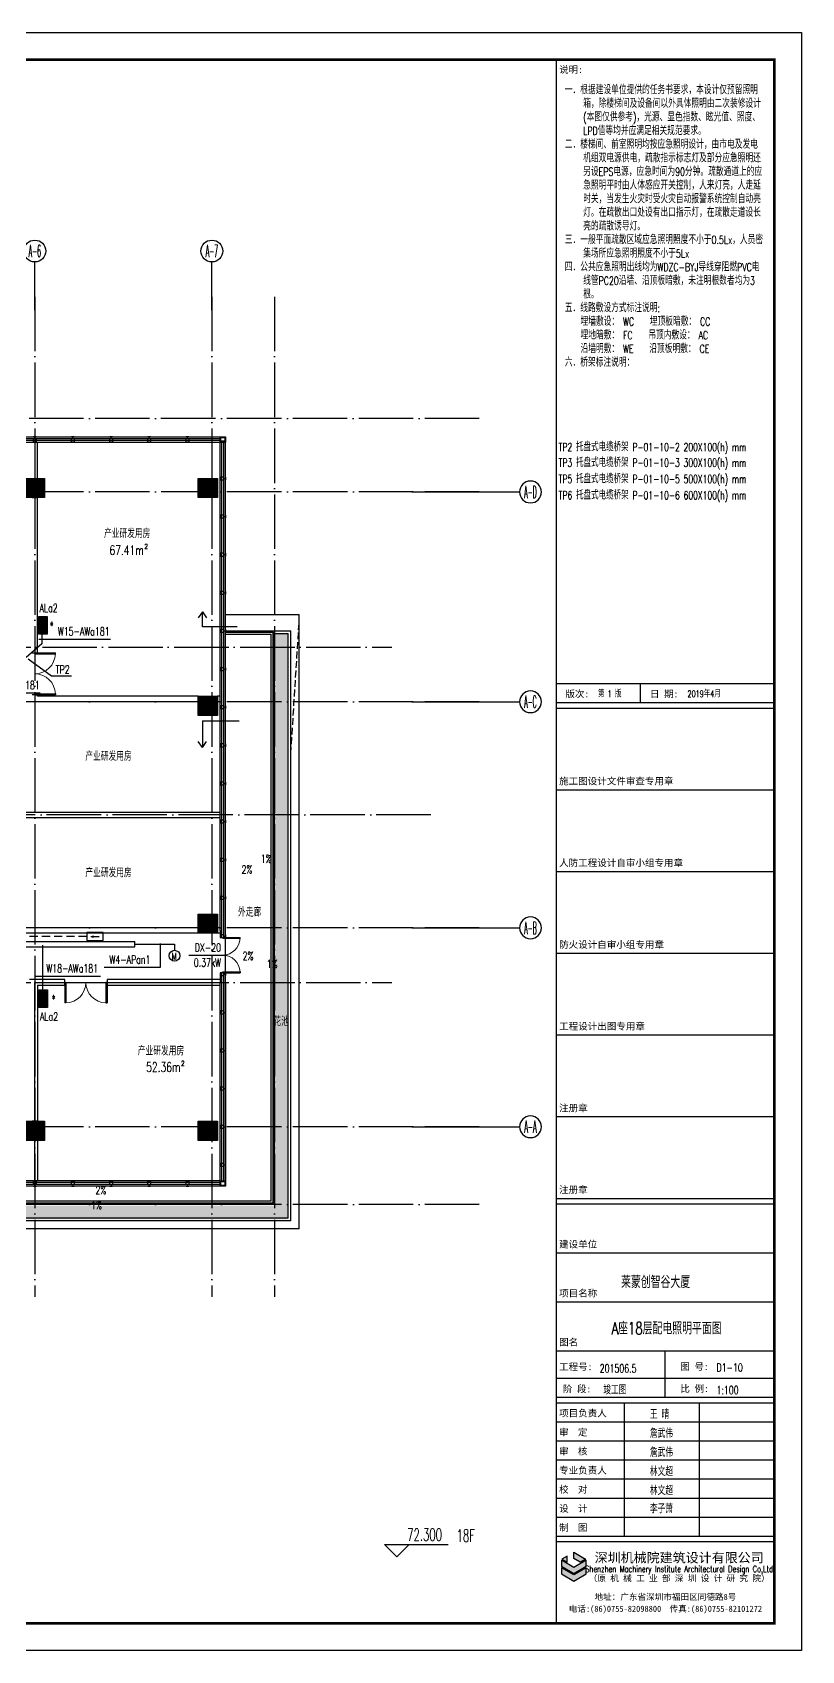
# Model space of a CAD drawing. Extents: x 1980812 to 2226895, y -554123 to 281606.
# Drawn here: x 2036677 to 2064912, y -270160 to -210760 of the extents above; entities that cross this region are included whole.
import ezdxf
from ezdxf.enums import TextEntityAlignment as Align

# ---------------------------------------------------------------- set-up
doc = ezdxf.new("R2010")
doc.units = 0
doc.header["$LTSCALE"] = 1000
doc.header["$MEASUREMENT"] = 0
for name, pattern in [('DASH', [0.35, 0.25, -0.1]), ('DOTE', [2.42, 2, -0.2, 0.02, -0.2]), ('DQXX', [4.5, 3, -1.5])]:
    doc.linetypes.add(name, pattern=pattern)
for name, color, linetype in [('1', 1, 'Continuous'), ('7', 7, 'Continuous'), ('A-FLOR-LAND', 8, 'Continuous'), ('AXIS', 7, 'Continuous'), ('AXIS_TEXT', 7, 'Continuous'), ('COLU', 8, 'Continuous'), ('COLU_HATCH', 8, 'Continuous'), ('CURTWALL', 8, 'Continuous'), ('DIM_ELEV', 8, 'Continuous'), ('DIM_SYMB', 8, 'Continuous'), ('dote', 8, 'DOTE'), ('DQ1', 1, 'Continuous'), ('DQ2', 2, 'Continuous'), ('DQ7', 7, 'Continuous'), ('DQK1', 1, 'Continuous'), ('DQK7', 7, 'Continuous'), ('DQqj', 1, 'Continuous'), ('DQX', 2, 'DQXX'), ('PUB_TEXT', 8, 'Continuous'), ('TK', 1, 'Continuous'), ('WALL', 7, 'Continuous'), ('WINDOW', 8, 'Continuous'), ('幕墙编号', 8, 'Continuous'), ('房间名称', 7, 'Continuous'), ('栏杆', 8, 'Continuous'), ('看线', 8, 'Continuous'), ('窗户分隔', 8, 'Continuous'), ('详细尺寸', 8, 'Continuous'), ('详细尺寸-幕墙', 8, 'Continuous')]:
    doc.layers.add(name, color=color, linetype=linetype)
doc.styles.add('_TCH_AXIS', font='COMPLEX', dxfattribs={"bigfont": 'GBCBIG'})
doc.styles.add('_TCH_DIM', font='SIMPLEX', dxfattribs={"bigfont": 'GBCBIG'})
doc.styles.add('COMPLEX', font='COMPLEX')
doc.styles.add('D8', font='txtw.shx', dxfattribs={"width": 0.7, "bigfont": 'hztxtw.shx'})
doc.styles.add('HEITI', font='simplex.shx', dxfattribs={"width": 0.6, "bigfont": 'hztxt.shx'})
doc.styles.add('HZF', font='ROMANS2', dxfattribs={"width": 0.7, "bigfont": 'HZDF2'})
doc.styles.add('HZTXTW', font='txtw.shx', dxfattribs={"width": 0.6, "bigfont": 'hztxtw.shx'})
doc.styles.add('SONGTI', font='', dxfattribs={"width": 1.1})
doc.styles.get('SONGTI').set_extended_font_data('NSimSun')

# ---------------------------------------------------------------- blocks, each defined once
blk = doc.blocks.new('_AXISO')
blk.add_circle((0, 0), 0.5)
at = {"layer": 'AXIS_TEXT', "style": 'COMPLEX', "width": 1.041667}
blk.add_attdef('A', text='', height=0.56, dxfattribs=at).set_placement((-0.25, -0.28), (0.25, -0.28), align=Align.FIT)
blk = doc.blocks.new('A座塔楼')
at = {"layer": 'AXIS'}
for p, q in [((40100, 29979), (40100, 31745)), ((46600, 29979), (46600, 31745)), ((53944, 23300), (57893, 23300)), ((53944, 15600), (57893, 15600)), ((53944, 7300), (57893, 7300)), ((53944, 0), (57893, 0))]:
    blk.add_line(p, q, dxfattribs=at)
at = {"layer": 'dote'}
for p, q in [((40100, 30469), (40100, -6248)), ((46600, 30469), (46600, -6248)), ((48900, 30469), (48900, -6248)), ((56411, 26000), (-8456, 26000)), ((56413, 23300), (-8454, 23300)), ((56413, 15600), (-8454, 15600)), ((54631, 11450), (37209, 11450)), ((56413, 7300), (-8454, 7300)), ((56413, 0), (-8454, 0)), ((56413, -2850), (-8454, -2850))]:
    blk.add_line(p, q, dxfattribs=at)
at = {"layer": 'AXIS'}
ref = blk.add_blockref('_AXISO', (40100, 32145), dxfattribs=dict(at, xscale=800, yscale=800, zscale=800))
ref.add_attrib('A', 'A-6', dxfattribs={"layer": 'AXIS_TEXT', "height": 452.5, "style": '_TCH_AXIS', "width": 0.344262}).set_placement((39874, 31919), (40326, 31919), align=Align.FIT)
ref = blk.add_blockref('_AXISO', (46600, 32145), dxfattribs=dict(at, xscale=800, yscale=800, zscale=800))
ref.add_attrib('A', 'A-7', dxfattribs={"layer": 'AXIS_TEXT', "height": 452.5, "style": '_TCH_AXIS', "width": 0.344262}).set_placement((46374, 31919), (46826, 31919), align=Align.FIT)
ref = blk.add_blockref('_AXISO', (58293, 23300), dxfattribs=dict(at, xscale=-800, yscale=800, zscale=800))
ref.add_attrib('A', 'A-D', dxfattribs={"layer": 'AXIS_TEXT', "height": 452.5, "style": '_TCH_AXIS', "width": 0.328125}).set_placement((58066, 23074), (58519, 23074), align=Align.FIT)
ref = blk.add_blockref('_AXISO', (58293, 15600), dxfattribs=dict(at, xscale=-800, yscale=800, zscale=800))
ref.add_attrib('A', 'A-C', dxfattribs={"layer": 'AXIS_TEXT', "height": 452.5, "style": '_TCH_AXIS', "width": 0.33871}).set_placement((58066, 15374), (58519, 15374), align=Align.FIT)
ref = blk.add_blockref('_AXISO', (58293, 7300), dxfattribs=dict(at, xscale=-800, yscale=800, zscale=800))
ref.add_attrib('A', 'A-B', dxfattribs={"layer": 'AXIS_TEXT', "height": 452.5, "style": '_TCH_AXIS', "width": 0.328125}).set_placement((58066, 7074), (58519, 7074), align=Align.FIT)
ref = blk.add_blockref('_AXISO', (58293, 0), dxfattribs=dict(at, xscale=-800, yscale=800, zscale=800))
ref.add_attrib('A', 'A-A', dxfattribs={"layer": 'AXIS_TEXT', "height": 452.5, "style": '_TCH_AXIS', "width": 0.323077}).set_placement((58066, -226), (58519, -226), align=Align.FIT)
blk = doc.blocks.new('A$C1FE24B19')
at = {"layer": '房间名称', "style": 'D8', "width": 0.7}
for p in [(43491, -1537), (42805, -9712), (42805, -13987), (44731, -20529)]:
    blk.add_text('产业研发用房', height=300, rotation=0.00057, dxfattribs=at).set_placement(p, align=Align.MIDDLE_CENTER)
blk = doc.blocks.new('竖梃0903')
at = {"layer": '窗户分隔'}
blk.add_line((115028288, 22648046), (115028222, 22648046), dxfattribs=at)
for points in [[(115028222, 22648096), (115028225, 22648096), (115028225, 22647996), (115028222, 22647996)], [(115028288, 22648096), (115028422, 22648096), (115028422, 22647996), (115028288, 22647996)]]:
    blk.add_lwpolyline(points, close=True, dxfattribs=at)
blk = doc.blocks.new('幕墙19层')
at = {"layer": 'WINDOW'}
for p, rotation in [((-22607946, 115030252), 270), ((-22606546, 115030252), 270), ((-22605146, 115030252), 270), ((-22603746, 115030252), 270), ((-22602346, 115030252), 270), ((22688146, -115053702), 90), ((22689546, -115053702), 90), ((22690946, -115053702), 90), ((22692346, -115053702), 90), ((22693746, -115053702), 90)]:
    blk.add_blockref('竖梃0903', p, dxfattribs=dict(at, rotation=rotation))
at = {"layer": 'WINDOW', "xscale": -1}
for p in [(115075322, -22647546), (115075322, -22648946), (115075322, -22650346), (115075322, -22651746), (115075322, -22653146), (115075322, -22654546), (115075322, -22655946), (115075322, -22657346), (115075322, -22658746), (115075322, -22660146), (115075322, -22661546), (115075322, -22662946), (115075322, -22664346), (115075322, -22665746), (115075322, -22667146), (115075322, -22668546), (115075322, -22669946), (115075322, -22671346), (115075322, -22672746)]:
    blk.add_blockref('竖梃0903', p, dxfattribs=at)
blk = doc.blocks.new('$DorLib2D$00000002')
for p, q in [((-0.5, 0), (-0.5, 0.4875)), ((-0.475, 0.4875), (-0.5, 0.4875)), ((-0.475, 0), (-0.475, 0.4875)), ((0.475, 0), (0.475, 0.4875)), ((0.475, 0.4875), (0.5, 0.4875)), ((0.5, 0), (0.5, 0.4875)), ((-0.5, 0), (-0.475, 0)), ((0.5, 0), (0.475, 0))]:
    blk.add_line(p, q)
at = {"lineweight": 13}
for centre, start, end in [((-0.4875, 0), 0, 88.53072), ((0.4875, 0), 91.46928, 180)]:
    blk.add_arc(centre, 0.4875, start, end, dxfattribs=at)
blk = doc.blocks.new('A$C6EFC6619')
at = {"layer": 'A-FLOR-LAND'}
h = blk.add_hatch(dxfattribs=at)
h.set_pattern_fill('GRASS', color=256, scale=50)
h.set_pattern_definition([(90, (-2815930.77, 595573.96), (-99.7795475, 99.7795475), [26.458066, -173.101015]), (45, (-2815930.77, 595573.96), (-99.7796155, 99.7796155), [26.458066, -114.651615]), (135, (-2815930.77, 595573.96), (-99.7796155, -99.7796155), [26.458066, -114.651615])])
h.paths.add_polyline_path([(48900, -5200), (49400, -5200), (49400, -26700), (14450, -26700), (14450, -26200), (48900, -26200)])
at = {"layer": 'CURTWALL'}
for p, q in [((35550, 2030), (40100, 2030)), ((35550, 1963.3), (40100, 1963.3)), ((35550, 1896.7), (40100, 1896.7)), ((35550, 1830), (40100, 1830)), ((40100, 2030), (46900, 2030)), ((40100, 1963.3), (46900, 1963.3)), ((40100, 1896.7), (46900, 1896.7)), ((40100, 1830), (46900, 1830)), ((46900, 2030), (46900, 1830)), ((46900, -7600), (46900, 1830)), ((46900, 1830), (47100, 1830)), ((46966.7, -7600), (46966.7, 1830)), ((47033.3, -7600), (47033.3, 1830)), ((47100, -7600), (47100, 1830)), ((47100, -4500), (49800, -4500)), ((49800, -27050), (49800, -4500)), ((46900, -11850), (46900, -7600)), ((46966.7, -11850), (46966.7, -7600)), ((47033.3, -11850), (47033.3, -7600)), ((47100, -11850), (47100, -7600)), ((46900, -16100), (46900, -11850)), ((46966.7, -16100), (46966.7, -11850)), ((47033.3, -16100), (47033.3, -11850)), ((47100, -16100), (47100, -11850)), ((46900, -16100), (46900, -16350)), ((46900, -16350), (47100, -16350)), ((46966.7, -16350), (46966.7, -16100)), ((47033.3, -16350), (47033.3, -16100)), ((47100, -16350), (47100, -16100)), ((47100, -17650), (46900, -17650)), ((46900, -17650), (46900, -18000)), ((46966.7, -18000), (46966.7, -17650)), ((47033.3, -18000), (47033.3, -17650)), ((47100, -18000), (47100, -17650)), ((46900, -25280), (46900, -18000)), ((46966.7, -25280), (46966.7, -18000)), ((47033.3, -25280), (47033.3, -18000)), ((47100, -25280), (47100, -18000)), ((40100, -25280), (35550, -25280)), ((40100, -25346.7), (35550, -25346.7)), ((40100, -25413.3), (35550, -25413.3)), ((40100, -25480), (35550, -25480)), ((46900, -25280), (40100, -25280)), ((46900, -25346.7), (40100, -25346.7)), ((46900, -25413.3), (40100, -25413.3)), ((46900, -25480), (40100, -25480)), ((46900, -25480), (46900, -25280)), ((46900, -25280), (47100, -25280)), ((49800, -27050), (14050, -27050))]:
    blk.add_line(p, q, dxfattribs=at)
at = {"layer": 'CURTWALL', "linetype": 'DASH'}
blk.add_line((49500, -9600), (49800, -4800), dxfattribs=at)
at = {"layer": 'CURTWALL'}
for points in [[(46900, 2030), (47100, 2030), (47100, 1830), (46900, 1830)], [(46930, 2000), (47070, 2000), (47070, 1860), (46930, 1860)], [(46900, -25280), (47100, -25280), (47100, -25480), (46900, -25480)], [(46930, -25310), (47070, -25310), (47070, -25450), (46930, -25450)]]:
    blk.add_lwpolyline(points, close=True, dxfattribs=at)
at = {"layer": 'dote'}
for p, q in [((6500, -5700), (53206.2, -5700)), ((6500, -18000), (53206.2, -18000))]:
    blk.add_line(p, q, dxfattribs=at)
at = {"layer": 'WALL'}
for p, q in [((40200, 500), (40200, 1830)), ((40000, 500), (40200, 500)), ((40000, -200), (40200, -200)), ((40200, -5700), (40200, -200)), ((40000, -5900), (40200, -5900)), ((40200, -5900), (40200, -5700)), ((40100, -7700), (37850, -7700)), ((40200, -7450), (40000, -7450)), ((46100, -7700), (40100, -7700)), ((40200, -7500), (40200, -7450)), ((46100, -7500), (40200, -7500)), ((46100, -7700), (46100, -7500)), ((46900, -7500), (46800, -7500)), ((46800, -7700), (46800, -7500)), ((46900, -7700), (46800, -7700)), ((37850, -11750), (46900, -11750)), ((37850, -11950), (46900, -11950)), ((46100, -16000), (37850, -16000)), ((46100, -16200), (46100, -16000)), ((46900, -16000), (46800, -16000)), ((46800, -16200), (46800, -16000)), ((46100, -16200), (37650, -16200)), ((46900, -16200), (46800, -16200)), ((40100, -17900), (39900, -17900)), ((41200, -17900), (40100, -17900)), ((40200, -18100), (40200, -23100.4)), ((40200, -18100), (41200, -18100)), ((41200, -18100), (41200, -17900)), ((46900, -17900), (42750, -17900)), ((42750, -17900), (42750, -18100)), ((42750, -18100), (46900, -18100)), ((40200, -23100.4), (40000, -23100.4)), ((40200, -23800.4), (40000, -23800.4)), ((40200, -23800.4), (40200, -25280))]:
    blk.add_line(p, q, dxfattribs=at)
blk.add_lwpolyline([(49500, -23000), (49500, -11950)], dxfattribs=at)
at = {"layer": 'WINDOW'}
blk.add_line((47100, -17650), (47100, -16350), dxfattribs=at)
at = {"layer": '栏杆'}
for p, q in [((47100, -5100), (48900, -5100)), ((47100, -5150), (48850, -5150)), ((47100, -5220), (48780, -5220)), ((48780, -26030), (48780, -5220)), ((48850, -26100), (48850, -5150)), ((48900, -26150), (48900, -5100)), ((48850, -26100), (14400, -26100)), ((48780, -26030), (14470, -26030)), ((48900, -26150), (14350, -26150))]:
    blk.add_line(p, q, dxfattribs=at)
at = {"layer": '看线'}
for p, q in [((48900, -5100), (49500, -5100)), ((48900, -5200), (49400, -5200)), ((49400, -26650), (49400, -5200)), ((49500, -26750), (49500, -5100)), ((49400, -26650), (14450, -26650)), ((49500, -26750), (14350, -26750))]:
    blk.add_line(p, q, dxfattribs=at)
at = {"layer": 'WINDOW'}
for p, xscale, yscale, zscale, rotation in [((40100, -6675), -1550, -1550, -1550, 89.99999999898895), ((47000, -17000), 1300, -1300, 1300, 90.00000001158492), ((41975, -18000), 1550, 1550, 1550, 180)]:
    blk.add_blockref('$DorLib2D$00000002', p, dxfattribs=dict(at, xscale=xscale, yscale=yscale, zscale=zscale, rotation=rotation))
blk = doc.blocks.new('18~23层墙柱')
at = {"layer": 'COLU_HATCH'}
h = blk.add_hatch(color=256, dxfattribs=at)
h.dxf.hatch_style = 1
h.paths.add_polyline_path([(39750, 23800), (40450, 23800), (40450, 23100), (39750, 23100)])
h = blk.add_hatch(color=256, dxfattribs=at)
h.dxf.hatch_style = 1
h.paths.add_polyline_path([(46100, 23800), (46800, 23800), (46800, 23100), (46100, 23100)])
h = blk.add_hatch(color=256, dxfattribs=at)
h.dxf.hatch_style = 1
h.paths.add_polyline_path([(46800, 15800), (46800, 15100), (46100, 15100), (46100, 15800)])
h = blk.add_hatch(color=256, dxfattribs=at)
h.dxf.hatch_style = 1
h.paths.add_polyline_path([(46100, 7100), (46100, 7800), (46800, 7800), (46800, 7100)])
h = blk.add_hatch(color=256, dxfattribs=at)
h.dxf.hatch_style = 1
h.paths.add_polyline_path([(39750, 200), (40450, 200), (40450, -500), (39750, -500)])
h = blk.add_hatch(color=256, dxfattribs=at)
h.dxf.hatch_style = 1
h.paths.add_polyline_path([(46100, 200), (46800, 200), (46800, -500), (46100, -500)])
at = {"layer": 'COLU'}
for points in [[(39750, 23800), (40450, 23800), (40450, 23100), (39750, 23100)], [(46100, 23800), (46800, 23800), (46800, 23100), (46100, 23100)], [(46800, 15800), (46800, 15100), (46100, 15100), (46100, 15800)], [(46100, 7100), (46100, 7800), (46800, 7800), (46800, 7100)], [(39750, 200), (40450, 200), (40450, -500), (39750, -500)], [(46100, 200), (46800, 200), (46800, -500), (46100, -500)]]:
    blk.add_lwpolyline(points, close=True, dxfattribs=at)
blk = doc.blocks.new('*X245')
at = {"color": 0}
for p, q in [((8700, 8370), (9500, 8370)), ((8700, 8340), (9500, 8340)), ((8700, 8310), (9500, 8310)), ((8700, 8280), (9500, 8280)), ((8700, 8250), (9500, 8250)), ((8700, 8220), (9500, 8220)), ((8700, 8190), (9500, 8190)), ((8700, 8160), (9500, 8160)), ((8700, 8130), (9500, 8130)), ((8700, 8100), (9500, 8100)), ((8700, 8070), (9500, 8070)), ((8700, 8040), (9500, 8040)), ((8700, 8010), (9500, 8010))]:
    blk.add_line(p, q, dxfattribs=at)
blk = doc.blocks.new('XM')
at = {"layer": '1'}
for p, q in [((320, 168), (-320, 168)), ((-320, 168), (-320, -152)), ((320, -152), (320, 168)), ((-320, -152), (320, -152))]:
    blk.add_line(p, q, dxfattribs=at)
at = {"layer": '1', "xscale": 0.8, "yscale": 0.8, "zscale": 0.8}
blk.add_blockref('*X245', (-7280, -6552), dxfattribs=at)
blk = doc.blocks.new('dj')
at = {"layer": 'DQK1'}
blk.add_circle((0, 0), 200, dxfattribs=at)
at = {"layer": 'DQK7', "style": 'D8', "width": 0.7}
blk.add_text('M', height=250, dxfattribs=at).set_placement((-100, -150))
blk = doc.blocks.new('dyz')
at = {"layer": 'DQK1'}
for p, q in [((-300, 0), (300, 0)), ((-300, -300), (-300, 0)), ((300, 0), (300, -300)), ((300, -300), (-300, -300))]:
    blk.add_line(p, q, dxfattribs=at)
at = {"layer": 'DQK7'}
for q in [(-58, -127), (-58, -127), (150, -150), (-58, -173), (-58, -173)]:
    blk.add_line((-150, -150), q, dxfattribs=at)
blk = doc.blocks.new('tu kuang A1 A')
at = {"layer": 'TK'}
h = blk.add_hatch(color=256, dxfattribs=at)
h.paths.add_polyline_path([(75976, 3247), (75738, 3384), (75738, 3611), (76172, 3360)])
h.paths.add_polyline_path([(75303, 3360), (75499, 3247), (75499, 3473)])
h.paths.add_polyline_path([(75280, 3095), (75738, 2831), (76195, 3095), (76195, 3321), (75738, 3057), (75280, 3321)])
h.paths.add_polyline_path([(75738, 2553), (76195, 2817), (76195, 3043), (75738, 2779), (75280, 3043), (75280, 2817)])
for p, q in [((75100, 1000), (75100, 58400)), ((83100, 1000), (83100, 58400)), ((75100, 35500), (83100, 35500)), ((78187, 34800), (78187, 35500)), ((75100, 34800), (83100, 34800)), ((75100, 34600), (83100, 34600)), ((75100, 31600), (83100, 31600)), ((75100, 28600), (83100, 28600)), ((75100, 25600), (83100, 25600)), ((75100, 22600), (83100, 22600)), ((75100, 19600), (83100, 19600)), ((75100, 16600), (83100, 16600)), ((75100, 16400), (83100, 16400)), ((75100, 16400), (83100, 16400)), ((75100, 16400), (83100, 16400)), ((75100, 16400), (83100, 16400)), ((75100, 16400), (83100, 16400)), ((75100, 14600), (83100, 14600)), ((75100, 14600), (83100, 14600)), ((75100, 14600), (83100, 14600)), ((75100, 14600), (83100, 14600)), ((75100, 14600), (83100, 14600)), ((75100, 12800), (83100, 12800)), ((75100, 11000), (83100, 11000)), ((79087, 9286), (79087, 11000)), ((75100, 10000), (83100, 10000)), ((75100, 9300), (83100, 9300)), ((75100, 9300), (83100, 9300)), ((75100, 9300), (83100, 9300)), ((75100, 9100), (83100, 9100)), ((77600, 4200), (77600, 9100)), ((80350, 4200), (80350, 9100)), ((75100, 8400), (83100, 8400)), ((75100, 7700), (83100, 7700)), ((75100, 7000), (83100, 7000)), ((75100, 6300), (83100, 6300)), ((75100, 5600), (83100, 5600)), ((75100, 4900), (83100, 4900)), ((75100, 4200), (83100, 4200)), ((75100, 4000), (83100, 4000)), ((83100, 1000), (75100, 1000))]:
    blk.add_line(p, q, dxfattribs=at)
for points in [[(0, 59400), (84100, 59400), (84100, 0), (0, 0)], [(75976, 3247), (75738, 3384), (75738, 3611), (76172, 3360)], [(75280, 3095), (75738, 2831), (76195, 3095), (76195, 3321), (75738, 3057), (75280, 3321)], [(75738, 2553), (76195, 2817), (76195, 3043), (75738, 2779), (75280, 3043), (75280, 2817)], [(75303, 3360), (75499, 3247), (75499, 3473)]]:
    blk.add_lwpolyline(points, close=True, dxfattribs=at)
at = {"layer": 'TK', "const_width": 100}
blk.add_lwpolyline([(83100, 1000), (83100, 58400), (2500, 58400), (2500, 1000)], close=True, dxfattribs=at)
at = {"layer": '7', "style": 'D8', "width": 0.7}
for s, height, p in [('第 1 版', 250, (76625, 34995)), ('2019年4月', 250, (79909, 34997)), ('201506.5', 300, (76689, 10210)), ('竣工图', 300, (76820, 9408)), ('1:100', 300, (80977, 9415)), ('王 晴', 300, (78530, 8510)), ('詹武伟', 300, (78530, 7816)), ('詹武伟', 300, (78530, 7116)), ('林文超', 300, (78530, 6414)), ('林文超', 300, (78530, 5714)), ('李子萧', 300, (78530, 5048))]:
    blk.add_text(s, height=height, dxfattribs=at).set_placement(p)
at = {"layer": '7', "color": 1, "style": 'D8', "width": 0.7}
blk.add_text('莱蒙创智谷大厦', height=450, dxfattribs=at).set_placement((77472, 13307))
at = {"layer": 'TK', "style": 'SONGTI'}
for s, p in [('说明:', (75198, 57909)), ('版次:', (75428, 34992)), ('日 期:', (78532, 34992)), ('施工图设计文件审查专用章', (75198, 31792)), ('人防工程设计自审小组专用章', (75198, 28792)), ('防火设计自审小组专用章', (75198, 25792)), ('工程设计出图专用章', (75198, 22792)), ('注册章', (75198, 19792)), ('注册章', (75198, 16792)), ('建设单位', (75198, 14792)), ('项目名称', (75198, 12992)), ('图名', (75198, 11192)), ('工程号:', (75198, 10294)), ('比 例:', (79649, 9492)), ('项目负责人', (75198, 8592)), ('审  定', (75198, 7892)), ('审  核', (75198, 7192)), ('专业负责人', (75198, 6492)), ('校  对', (75198, 5792)), ('设  计', (75198, 5092)), ('制  图', (75198, 4392))]:
    blk.add_text(s, height=250, dxfattribs=at).set_placement(p)
for s, p in [('图 号:', (80166, 10425)), ('阶 段:', (75853, 9606))]:
    blk.add_text(s, height=250, dxfattribs=at).set_placement(p, align=Align.MIDDLE_CENTER)
for s, height, p in [('深圳机械院建筑设计有限公司', 350, (79605, 3238)), ('（原 机 械 工 业 部 深 圳 设 计 研 究 院）', 228, (79605, 2543)), ('地址：广东省深圳市福田区同德路8号', 225.62, (79100, 1860)), ('电话:(86)0755-82098800  传真:(86)0755-82101272', 225.62, (79100, 1424))]:
    blk.add_text(s, height=height, dxfattribs=at).set_placement(p, align=Align.CENTER)
at = {"layer": 'TK', "style": 'HEITI', "width": 0.7}
blk.add_text('Shenzhen Machinery Institute Architectural Design Co,Ltd', height=229, dxfattribs=at).set_placement((79605, 2884), align=Align.CENTER)

msp = doc.modelspace()

# ---------------------------------------------------------------- linework, layer by layer
at = {"layer": 'DIM_ELEV'}
for p, q in [((2050057.1, -266715), (2049607.1, -266265)), ((2049607.1, -266265), (2051940.8, -266265)), ((2050057.1, -266715), (2050507.1, -266265))]:
    msp.add_line(p, q, dxfattribs=at)
at = {"layer": 'DIM_SYMB'}
for points in [[(2045238.7, -240287, 0, 0, 0), (2045649.3, -241601.7, 80, 0, 0), (2045738.7, -241888, 0, 0, 0)], [(2044554.2, -240683.9, 0, 0, 0), (2044929.9, -241929.5, 80, 0, 0), (2045016.6, -242216.7, 0, 0, 0)], [(2044595.2, -245469.5, 0, 0, 0), (2044970.9, -244223.9, 80, 0, 0), (2045057.5, -243936.7, 0, 0, 0)], [(2045738.7, -245716.7, 0, 0, 0), (2045738.7, -244415.7, 80, 0, 0), (2045738.7, -244115.7, 0, 0, 0)], [(2039921.8, -253489, 0, 0, 0), (2038418.6, -253582.8, 80, 0, 0), (2038119.2, -253601.5, 0, 0, 0)], [(2039746.8, -254091.5, 0, 0, 0), (2038445.8, -254091.5, 80, 0, 0), (2038145.8, -254091.5, 0, 0, 0)]]:
    msp.add_lwpolyline(points, format="xyseb", dxfattribs=at)
at = {"layer": 'DQ2'}
msp.add_line((2037062, -245909.4), (2037062, -244267), dxfattribs=at)
for points in [[(2037024.9, -232844.4), (2037024.9, -233203.5), (2036443.5, -233708.5)], [(2040440, -244231.1), (2041895.5, -244231.1), (2041895.5, -244452.9)]]:
    msp.add_lwpolyline(points, dxfattribs=at)
at = {"layer": 'DQ7'}
for p, q in [((2036918.5, -233028.5), (2039546.8, -233028.5)), ((2037375.2, -234392.8), (2036517.5, -233769)), ((2038110.5, -234392.8), (2037375.2, -234392.8)), ((2034722.2, -234998.7), (2036962.6, -234998.7)), ((2041382.4, -245075.2), (2041382.4, -244203.6)), ((2042415.2, -244632.2), (2043823.4, -244632.2)), ((2039312.2, -245075.2), (2041382.4, -245075.2)), ((2036805.3, -245398), (2039180.8, -245398))]:
    msp.add_line(p, q, dxfattribs=at)
at = {"layer": 'DQqj', "ltscale": 0.15}
for p, q in [((2023455.5, -244131.1), (2040440, -244131.1)), ((2040440, -244331.1), (2040440, -244131.1)), ((2020639.4, -244331.1), (2040440, -244331.1))]:
    msp.add_line(p, q, dxfattribs=at)
at = {"layer": 'DQX', "ltscale": 0.1}
msp.add_lwpolyline([(2038674.5, -243945.5), (2033595.8, -243945.5), (2033595.8, -245231.1)], dxfattribs=at)
at = {"layer": '幕墙编号'}
for p, q in [((2042919.3, -232036.1), (2042767.4, -232252.8)), ((2042919.3, -232581.1), (2042919.3, -232036.1)), ((2042919.3, -232036.1), (2043071.1, -232252.8)), ((2044199.9, -232581.1), (2042919.3, -232581.1)), ((2042919.3, -236031.1), (2044266.5, -236031.1)), ((2042919.3, -236031.1), (2042919.3, -237007.9)), ((2042919.3, -237007.9), (2042767.4, -236791.2)), ((2042919.3, -237007.9), (2043071.1, -236791.2))]:
    msp.add_line(p, q, dxfattribs=at)
at = {"layer": '详细尺寸'}
msp.add_lwpolyline([(2036766.5, -245631.1), (2043766.5, -245631.1), (2043766.5, -253111.1), (2036766.5, -253111.1)], close=True, dxfattribs=at)

# ---------------------------------------------------------------- block references
at = {"layer": 'COLU'}
msp.add_blockref('18~23层墙柱', (1996666.5, -250931.1), dxfattribs=at)
at = {"layer": 'DQ1', "ltscale": 0.05, "xscale": -1, "rotation": 180}
msp.add_blockref('dyz', (2038974.5, -244095.5), dxfattribs=at)
at = {"layer": 'DQ1', "ltscale": 0.15}
msp.add_blockref('dj', (2041895.5, -244652.9), dxfattribs=at)
at = {"layer": 'DQ2'}
msp.add_blockref('tu kuang A1 A', (1980812.3, -270160.3), dxfattribs=at)
at = {"layer": 'DQ2', "xscale": -1, "rotation": 270}
for p in [(2037048.9, -232524.4), (2037062, -246229.4)]:
    msp.add_blockref('XM', p, dxfattribs=at)
at = {"layer": 'WALL'}
msp.add_blockref('A座塔楼', (1996666.5, -250931.1), dxfattribs=at)
at = {"layer": '房间名称'}
msp.add_blockref('A$C1FE24B19', (1996666.5, -227631.1), dxfattribs=at)
at = {"layer": '详细尺寸'}
msp.add_blockref('A$C6EFC6619', (1996666.5, -227631.1), dxfattribs=at)
at = {"layer": '详细尺寸-幕墙'}
msp.add_blockref('幕墙19层', (1996666.5, -227631.1), dxfattribs=at)

# ---------------------------------------------------------------- texts
at = {"layer": '7', "style": 'D8', "width": 0.7}
msp.add_text('D1-10', height=300, dxfattribs=at).set_placement((2061789.4, -259919.4))
at = {"layer": 'DIM_ELEV', "color": 7, "style": 'HZTXTW', "width": 0.6}
for s, p in [('72.300', (2050437.9, -266127.3)), ('18F', (2052249.6, -266160.8))]:
    msp.add_text(s, height=450, dxfattribs=at).set_placement(p)
at = {"layer": 'DQ7', "style": 'D8', "width": 0.68}
for s, p in [('TP2 托盘式电缆桥架 P-01-10-2 200X100(h) mm', (2055994.9, -226134.2)), ('TP3 托盘式电缆桥架 P-01-10-3 300X100(h) mm', (2055994.9, -226706)), ('TP5 托盘式电缆桥架 P-01-10-5 500X100(h) mm', (2055994.9, -227304.7)), ('TP6 托盘式电缆桥架 P-01-10-6 600X100(h) mm', (2055994.9, -227901.9))]:
    msp.add_text(s, height=300, dxfattribs=at).set_placement(p)
at = {"layer": 'DQ7', "style": 'D8', "width": 0.7}
for s, p in [('ALa2', (2037271.4, -231889.6)), ('*', (2037387.9, -232536.6)), ('W15-AWa181', (2038562.5, -232748)), ('TP2', (2037789.8, -234146.6)), ('W16-AWa181', (2035999.7, -234718.3)), ('W4-APan1', (2040259.6, -244794.7)), ('DX-20', (2043119.8, -244351.8)), ('W18-AWa181', (2038139.4, -245117.6)), ('0.37kW', (2043102.7, -244906.2)), ('*', (2037457.5, -246241.6)), ('ALa2', (2037287.5, -246886.7))]:
    msp.add_text(s, height=300, dxfattribs=at).set_placement(p, align=Align.MIDDLE)
at = {"layer": 'DQ7', "color": 1, "style": 'D8', "width": 0.7}
msp.add_text('A座18层配电照明平面图', height=450, dxfattribs=at).set_placement((2059952.9, -258553.2), align=Align.CENTER)
at = {"layer": 'DQ7', "insert": (2056220.2, -212725.5), "char_height": 300, "width": 7255.282, "attachment_point": 1, "style": 'D8'}
msp.add_mtext('\\pi-675,l675;一．根据建设单位提供的任务书要求，本设计仅预留照明箱，除楼梯间及设备间以外具体照明由二次装修设计(本图仅供参考)，光源、显色指数、眩光值、照度、LPD值等均并应满足相关规范要求。\\P二．楼梯间、前室照明均按应急照明设计，由市电及发电机组双电源供电，疏散指示标志灯及部分应急照明还另设EPS电源，应急时间为90分钟。疏散通道上的应急照明平时由人体感应开关控制，人来灯亮，人走延时关，当发生火灾时受火灾自动报警系统控制自动亮灯。在疏散出口处设有出口指示灯，在疏散走道设长亮的疏散诱导灯。\\P三．一般平面疏散区域应急照明照度不小于0.5Lx，人员密集场所应急照明照度不小于5Lx\\P四．公共应急照明出线均为WDZC-BYJ导线穿阻燃PVC电线管PC20沿墙、沿顶板暗敷，未注明根数者均为3根。\\P五．线路敷设方式标注说明:\\P    埋墙敷设： WC    埋顶板暗敷： CC\\P    埋地暗敷： FC    吊顶内敷设： AC\\P    沿墙明敷： WE    沿顶板明敷： CE\\P六．桥架标注说明：', dxfattribs=at)
at = {"layer": 'PUB_TEXT', "style": '_TCH_DIM', "width": 0.705882}
for s, p in [('1%', (2045067, -241244.1)), ('2%', (2044353.1, -241640.9)), ('2%', (2044394.1, -244810)), ('1%', (2045281.7, -245101.2)), ('2%', (2038992.7, -253408.2)), ('1%', (2038833.8, -253953.3))]:
    msp.add_text(s, height=297.5, dxfattribs=at).set_placement(p)
at = {"layer": '房间名称', "style": 'HZF', "width": 0.7}
for s, height, p in [('67.41m', 350, (2040137.2, -229767.6)), ('2', 175, (2040853.9, -229629.6)), ('52.36m', 350, (2041484.5, -248740.1)), ('2', 175, (2042201.1, -248602.1))]:
    msp.add_text(s, height=height, dxfattribs=at).set_placement(p, align=Align.MIDDLE_CENTER)
at = {"layer": '房间名称', "style": 'D8', "width": 0.7}
for s, p in [('外走廊', (2044648.1, -243064.2)), ('花池', (2045810.5, -247075))]:
    msp.add_text(s, height=300, rotation=0.000571, dxfattribs=at).set_placement(p, align=Align.MIDDLE_CENTER)

doc.saveas('drawing.dxf')
